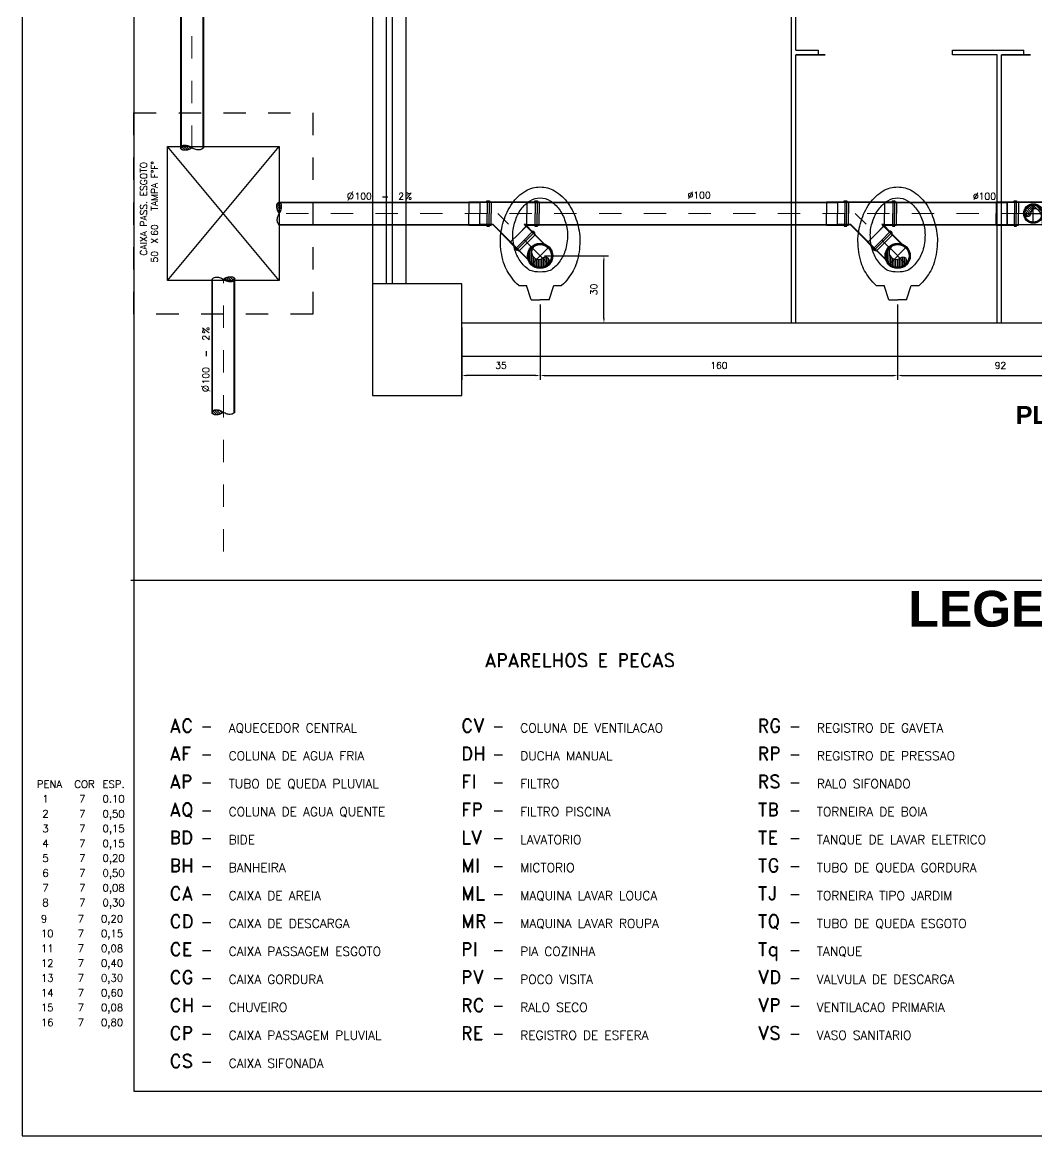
# Model space of a CAD drawing. Header units: millimetres. Extents: x -2485 to 3289, y -257 to 1952.
# Drawn here: x 35.532 to 40.072, y 30.066 to 35.047 of the extents above; entities that cross this region are included whole.
import ezdxf
from ezdxf.enums import TextEntityAlignment as Align

# ---------------------------------------------------------------- set-up
doc = ezdxf.new("R2010")
doc.units = ezdxf.units.MM
doc.header["$LTSCALE"] = 0.3
for name, pattern in [('CONTINUO', [0]), ('DASHDOT2', [0.5, 0.25, -0.125, 0, -0.125]), ('HID', [0.37, 0.07, -0.1, 0.03, -0.1, 0.07]), ('T-5CM', [0.1, 0.05, -0.05])]:
    doc.linetypes.add(name, pattern=pattern)
for name, color, linetype in [('CAIXAS', 3, 'Continuous'), ('IMPLANTAÇÃO ESGOTO', 2, 'Continuous'), ('PAREDE', 7, 'CONTINUO'), ('PILAR', 2, 'Continuous'), ('SAN', 11, 'Continuous'), ('TEX', 11, 'Continuous'), ('TEXTO', 3, 'Continuous'), ('TUB', 1, 'Continuous'), ('VISTAS', 1, 'Continuous')]:
    doc.layers.add(name, color=color, linetype=linetype)
doc.layers.add('PROJETO ESGOTO', color=1, linetype='HID', lineweight=15)
doc.styles.add('ROMAND', font='romand')
doc.styles.add('ROMANS', font='romans.shx', dxfattribs={"height": 0.03})
doc.styles.add('SANSSERIFBOLD', font='sasb____.pfb')
doc.dimstyles.new('20', dxfattribs={"dimtxt": 0.03, "dimasz": 0.02, "dimexe": 0.02, "dimexo": 0.02, "dimgap": 0.03, "dimtad": 1, "dimdec": 3, "dimlfac": 100, "dimdsep": 46, "dimtxsty": 'ROMANS', "dimcen": 0.02, "dimclrd": 11, "dimclre": 11, "dimclrt": 3, "dimadec": 0, "dimazin": 0, "dimtfac": 3.333333, "dimtdec": 3, "dimtix": 1, "dimtmove": 2, "dimatfit": 3, "dimfxl": 0, "dimtolj": 1, "dimarcsym": 0})

# ---------------------------------------------------------------- blocks, each defined once
blk = doc.blocks.new('vs')
at = {"layer": 'SAN'}
for p, q in [((0.1033, 0.04), (0.1669, 0.0608)), ((0.1669, 0.0608), (0.1669, 0.0956)), ((0.1033, 0.04), (0.1033, 0)), ((0.1033, -0.04), (0.1033, 0)), ((0.1033, -0.04), (0.1669, -0.0608)), ((0.1669, -0.0956), (0.1669, -0.0608))]:
    blk.add_line(p, q, dxfattribs=at)
for centre, radius, start, end in [((0.3376, -0.0421), 0.2164, 108.2402, 129.1699), ((0.3668, -0.1583), 0.336, 90.0033, 106.7766), ((0.3667, -0.102), 0.2798, 71.601, 89.9864), ((0.3805, -0.0938), 0.2678, 55.0356, 73.8462), ((0.3142, -0.0363), 0.1977, 124.9644, 138.1402), ((0.3733, -0.0455), 0.1653, 107.7554, 128.0493), ((0.3947, -0.1284), 0.2508, 90, 106.6532), ((0.3946, -0.0506), 0.173, 69.9171, 89.9758), ((0.401, -0.0653), 0.185, 54.1651, 73.3468), ((0.4207, -0.0363), 0.1977, 30.64, 55.0356), ((0.3508, -0.0253), 0.1357, 125.8349, 149.1749), ((0.4299, -0.0253), 0.1357, 30.8251, 54.1651), ((0.482, 0), 0.1264, 0, 30.64), ((0.3797, 0), 0.152, 163.0933, 196.9067), ((0.4772, 0), 0.0821, 327.4372, 32.5628), ((0.482, 0), 0.1264, 329.36, 0), ((0.3508, 0.0253), 0.1357, 210.8251, 234.1651), ((0.4299, 0.0253), 0.1357, 305.8349, 329.1749), ((0.3142, 0.0363), 0.1977, 221.8598, 235.0356), ((0.3733, 0.0455), 0.1653, 231.9507, 252.2446), ((0.401, 0.0653), 0.185, 286.6532, 305.8349), ((0.4207, 0.0363), 0.1977, 304.9644, 329.36), ((0.3376, 0.0421), 0.2164, 230.8301, 251.7598), ((0.3947, 0.1284), 0.2508, 253.3468, 270), ((0.3946, 0.0506), 0.173, 270.0242, 290.0829), ((0.3805, 0.0938), 0.2678, 286.1538, 304.9644), ((0.3668, 0.1583), 0.336, 253.2234, 269.9967), ((0.3667, 0.102), 0.2798, 270.0136, 288.399)]:
    blk.add_arc(centre, radius, start, end, dxfattribs=at)
blk = doc.blocks.new('c90c100t')
at = {"layer": 'TUB', "color": 7}
for p, q in [((0.0199, 0.0246), (-0.006, 0.0504)), ((0.0506, 0.0045), (0.0045, 0.0506)), ((-0.0247, -0.0156), (-0.0499, 0.0095)), ((-0.019, -0.0108), (-0.0476, 0.0178)), ((-0.0157, -0.0035), (-0.0442, 0.025)), ((-0.0136, 0.0051), (-0.0399, 0.0314)), ((-0.0097, 0.0118), (-0.0349, 0.0369)), ((-0.0045, 0.0172), (-0.029, 0.0417)), ((0.0019, 0.0214), (-0.0223, 0.0456)), ((0.0098, 0.0241), (-0.0147, 0.0486)), ((0.0474, 0.0183), (0.0183, 0.0474)), ((-0.0332, -0.0177), (-0.0508, -0.0002))]:
    blk.add_line(p, q, dxfattribs=at)
at = {"layer": 'TUB', "color": 1, "linetype": 'Continuous'}
for p, q in [((0, 0.0566), (0, -0.0566)), ((-0.0566, 0), (0.0566, 0))]:
    blk.add_line(p, q, dxfattribs=at)
at = {"layer": 'TUB', "color": 4}
for p, q in [((0.025, 0.0508), (0.1332, 0.0508)), ((0.0283, 0.049), (0.138, 0.049)), ((0.0283, -0.049), (0.138, -0.049)), ((0.025, -0.0508), (0.1332, -0.0508))]:
    blk.add_line(p, q, dxfattribs=at)
at = {"layer": 'TUB', "color": 3}
for p, q in [((0.138, 0.0497), (0.1332, 0.0508)), ((0.138, 0.0497), (0.138, 0.049)), ((0.138, -0.0497), (0.1332, -0.0508)), ((0.138, -0.0497), (0.138, -0.049))]:
    blk.add_line(p, q, dxfattribs=at)
at = {"layer": 'TUB', "color": 3, "linetype": 'Continuous'}
for p in [(0.138, 0.049), (0.138, -0.049)]:
    blk.add_line(p, (0.138, 0), dxfattribs=at)
at = {"layer": 'TUB', "color": 4}
for radius in [0.0566, 0.0526, 0.0508]:
    blk.add_circle((0, 0), radius, dxfattribs=at)
for centre, radius, start, end in [((-0.0331, 0), 0.0177, 180, 0), ((0.0164, -0.008), 0.0327, 344.7642, 165.8659)]:
    blk.add_arc(centre, radius, start, end, dxfattribs=at)
blk = doc.blocks.new('JS100D')
at = {"layer": 'TUB', "color": 3}
for p, q in [((-0.08, 0.049), (-0.0779, 0.0508)), ((0.13, 0.0508), (0.13, 0)), ((0.1676, 0.0508), (0.1676, 0)), ((0.1756, 0.0508), (0.1756, 0)), ((0.185, 0.0526), (0.185, 0)), ((0.13, -0.0508), (0.13, 0)), ((0.1676, -0.0508), (0.1676, 0)), ((0.1756, -0.0508), (0.1756, 0)), ((0.185, -0.0526), (0.185, 0)), ((-0.08, -0.049), (-0.0779, -0.0508)), ((0.056, -0.1278), (0.0919, -0.0919)), ((0.1278, -0.056), (0.0919, -0.0919)), ((0.1544, -0.0826), (0.1185, -0.1185)), ((0.1601, -0.0882), (0.1242, -0.1242)), ((0.168, -0.0936), (0.1308, -0.1308)), ((0.0826, -0.1544), (0.1185, -0.1185)), ((0.0882, -0.1601), (0.1242, -0.1242)), ((0.0936, -0.168), (0.1308, -0.1308))]:
    blk.add_line(p, q, dxfattribs=at)
at = {"layer": 'TUB', "color": 4}
for p, q in [((0, 0.0508), (-0.0779, 0.0508)), ((0.1275, 0.0508), (0, 0.0508)), ((0.1275, 0.0508), (0.1293, 0.0526)), ((0.1282, 0.049), (0.13, 0.0508)), ((0.1293, 0.0526), (0.1658, 0.0526)), ((0.13, 0.0508), (0.1676, 0.0508)), ((0.1658, 0.0566), (0.1774, 0.0566)), ((0.1658, 0.0526), (0.1658, 0.0566)), ((0.1676, 0.0508), (0.1676, 0.0548)), ((0.1676, 0.0548), (0.1756, 0.0548)), ((0.1756, 0.0548), (0.1756, 0.0508)), ((0.1756, 0.0508), (0.185, 0.0508)), ((0.1774, 0.0566), (0.1774, 0.0526)), ((0.1774, 0.0526), (0.185, 0.0526)), ((0, 0.049), (-0.08, 0.049)), ((0.1282, 0.049), (0, 0.049)), ((-0.0203, -0.049), (-0.08, -0.049)), ((-0.0203, -0.049), (0.056, -0.1253)), ((0.1183, -0.049), (0.1253, -0.056)), ((0.1282, -0.049), (0.1183, -0.049)), ((0.1282, -0.049), (0.13, -0.0508)), ((-0.021, -0.0508), (-0.0779, -0.0508)), ((-0.021, -0.0508), (0.0542, -0.126)), ((0.1226, -0.0508), (0.126, -0.0542)), ((0.1275, -0.0508), (0.1226, -0.0508)), ((0.1253, -0.056), (0.1278, -0.056)), ((0.126, -0.0542), (0.1286, -0.0542)), ((0.1275, -0.0508), (0.1293, -0.0526)), ((0.1278, -0.056), (0.1544, -0.0826)), ((0.1286, -0.0542), (0.1544, -0.08)), ((0.1293, -0.0526), (0.1658, -0.0526)), ((0.13, -0.0508), (0.1676, -0.0508)), ((0.1544, -0.08), (0.1573, -0.0772)), ((0.1544, -0.0826), (0.1573, -0.0798)), ((0.1573, -0.0772), (0.1655, -0.0854)), ((0.1573, -0.0798), (0.1629, -0.0854)), ((0.1629, -0.0854), (0.1601, -0.0882)), ((0.1601, -0.0882), (0.1667, -0.0949)), ((0.1655, -0.0854), (0.1626, -0.0882)), ((0.1626, -0.0882), (0.168, -0.0936)), ((0.1658, -0.0526), (0.1658, -0.0566)), ((0.1658, -0.0566), (0.1774, -0.0566)), ((0.1676, -0.0508), (0.1676, -0.0548)), ((0.1676, -0.0548), (0.1756, -0.0548)), ((0.1756, -0.0548), (0.1756, -0.0508)), ((0.1756, -0.0508), (0.185, -0.0508)), ((0.1774, -0.0566), (0.1774, -0.0526)), ((0.1774, -0.0526), (0.185, -0.0526)), ((0.0542, -0.126), (0.0542, -0.1286)), ((0.0542, -0.1286), (0.08, -0.1544)), ((0.056, -0.1253), (0.056, -0.1278)), ((0.056, -0.1278), (0.0826, -0.1544)), ((0.08, -0.1544), (0.0772, -0.1573)), ((0.0772, -0.1573), (0.0854, -0.1655)), ((0.0826, -0.1544), (0.0798, -0.1573)), ((0.0798, -0.1573), (0.0854, -0.1629)), ((0.0854, -0.1629), (0.0882, -0.1601)), ((0.0854, -0.1655), (0.0882, -0.1626)), ((0.0882, -0.1601), (0.0949, -0.1667)), ((0.0882, -0.1626), (0.0936, -0.168))]:
    blk.add_line(p, q, dxfattribs=at)
at = {"layer": 'TUB', "color": 3, "linetype": 'Continuous'}
for p in [(-0.08, 0.049), (-0.08, -0.049)]:
    blk.add_line(p, (-0.08, 0), dxfattribs=at)
blk = doc.blocks.new('l100')
at = {"layer": 'TUB', "color": 4}
for p, q in [((-0.049, 0.0518), (-0.0475, 0.0526)), ((0, 0.0508), (-0.049, 0.0508)), ((-0.0475, 0.0526), (0.0308, 0.0526)), ((0, 0.0508), (0.0326, 0.0508)), ((0.0308, 0.0566), (0.0424, 0.0566)), ((0.0308, 0.0526), (0.0308, 0.0566)), ((0.0326, 0.0548), (0.0406, 0.0548)), ((0.0326, 0.0508), (0.0326, 0.0548)), ((0.0406, 0.0548), (0.0406, 0.0508)), ((0.0406, 0.0508), (0.05, 0.0508)), ((0.0424, 0.0566), (0.0424, 0.0526)), ((0.0424, 0.0526), (0.05, 0.0526)), ((0, -0.0508), (-0.049, -0.0508)), ((-0.049, -0.0518), (-0.0475, -0.0526)), ((-0.0475, -0.0526), (0.0308, -0.0526)), ((0, -0.0508), (0.0326, -0.0508)), ((0.0308, -0.0526), (0.0308, -0.0566)), ((0.0308, -0.0566), (0.0424, -0.0566)), ((0.0326, -0.0508), (0.0326, -0.0548)), ((0.0326, -0.0548), (0.0406, -0.0548)), ((0.0406, -0.0508), (0.05, -0.0508)), ((0.0406, -0.0548), (0.0406, -0.0508)), ((0.0424, -0.0526), (0.05, -0.0526)), ((0.0424, -0.0566), (0.0424, -0.0526))]:
    blk.add_line(p, q, dxfattribs=at)
at = {"layer": 'TUB', "color": 3}
for p, q in [((-0.049, 0.0518), (-0.049, 0)), ((0, 0.0508), (0, 0)), ((0.0326, 0.0508), (0.0326, 0)), ((0.0406, 0.0508), (0.0406, 0)), ((0.05, 0.0526), (0.05, 0)), ((-0.049, -0.0518), (-0.049, 0)), ((0, -0.0508), (0, 0)), ((0.0326, -0.0508), (0.0326, 0)), ((0.0406, -0.0508), (0.0406, 0)), ((0.05, -0.0526), (0.05, 0))]:
    blk.add_line(p, q, dxfattribs=at)
blk = doc.blocks.new('TS100X75T')
at = {"layer": 'TUB', "color": 3}
for p, q in [((0, 0.0497), (0.0048, 0.0508)), ((0.158, 0.0508), (0.158, 0.0144)), ((0.1956, 0.0508), (0.1956, 0)), ((0.2036, 0.0508), (0.2036, 0)), ((0.213, 0.0526), (0.213, 0)), ((0, 0.0497), (0, 0.049)), ((0.158, 0.0377), (0.158, 0.0144)), ((0.2036, -0.0508), (0.2036, 0)), ((0, -0.0497), (0, -0.049)), ((0, -0.0497), (0.0048, -0.0508)), ((0.158, -0.0508), (0.158, -0.0144)), ((0.158, -0.0378), (0.158, -0.0144)), ((0.1956, -0.0508), (0.1956, 0)), ((0.213, -0.0526), (0.213, 0))]:
    blk.add_line(p, q, dxfattribs=at)
at = {"layer": 'TUB', "color": 4}
for p, q in [((0.1555, 0.0508), (0.0048, 0.0508)), ((0.1555, 0.0508), (0.1573, 0.0526)), ((0.1562, 0.049), (0.158, 0.0508)), ((0.1573, 0.0526), (0.1938, 0.0526)), ((0.158, 0.0508), (0.1956, 0.0508)), ((0.1938, 0.0566), (0.2054, 0.0566)), ((0.1938, 0.0526), (0.1938, 0.0566)), ((0.1956, 0.0548), (0.2036, 0.0548)), ((0.1956, 0.0508), (0.1956, 0.0548)), ((0.2036, 0.0548), (0.2036, 0.0508)), ((0.2036, 0.0508), (0.213, 0.0508)), ((0.2054, 0.0566), (0.2054, 0.0526)), ((0.2054, 0.0526), (0.213, 0.0526)), ((0.1562, 0.049), (0, 0.049)), ((0, -0.049), (0.1562, -0.049)), ((0.1562, -0.049), (0.158, -0.0508)), ((0.1555, -0.0508), (0.0048, -0.0508)), ((0.1555, -0.0508), (0.1573, -0.0526)), ((0.1573, -0.0526), (0.1938, -0.0526)), ((0.158, -0.0508), (0.1956, -0.0508)), ((0.1938, -0.0526), (0.1938, -0.0566)), ((0.1938, -0.0566), (0.2054, -0.0566)), ((0.1956, -0.0508), (0.1956, -0.0548)), ((0.1956, -0.0548), (0.2036, -0.0548)), ((0.2036, -0.0548), (0.2036, -0.0508)), ((0.2036, -0.0508), (0.213, -0.0508)), ((0.2054, -0.0566), (0.2054, -0.0526)), ((0.2054, -0.0526), (0.213, -0.0526))]:
    blk.add_line(p, q, dxfattribs=at)
at = {"layer": 'TUB', "color": 3, "linetype": 'Continuous'}
for q in [(0, 0.049), (0, -0.049)]:
    blk.add_line((0, 0), q, dxfattribs=at)
at = {"layer": 'TUB', "color": 7}
for p, q in [((0.0805, 0), (0.0783, 0.0021)), ((0.0911, 0), (0.0799, 0.0112)), ((0.1017, 0), (0.083, 0.0186)), ((0.106, 0.0063), (0.0873, 0.0249)), ((0.1098, 0.0131), (0.0927, 0.0302)), ((0.1156, 0.0179), (0.0991, 0.0344)), ((0.117, 0.0271), (0.1067, 0.0374)), ((0.117, 0.0377), (0.116, 0.0387)), ((0.1379, 0.0168), (0.117, 0.0377)), ((0.1236, 0.0205), (0.117, 0.0271)), ((0.1541, 0.0112), (0.1282, 0.0371)), ((0.1547, 0), (0.1492, 0.0055)), ((0.0937, -0.0132), (0.0805, 0)), ((0.1008, -0.0098), (0.0911, 0)), ((0.1047, -0.003), (0.1017, 0)), ((0.1557, -0.001), (0.1547, 0))]:
    blk.add_line(p, q, dxfattribs=at)
at = {"layer": 'TUB', "color": 1, "linetype": 'Continuous'}
for p, q in [((0.117, -0.0442), (0.117, 0.0441)), ((0.0729, 0), (0.1612, 0))]:
    blk.add_line(p, q, dxfattribs=at)
at = {"layer": 'TUB', "color": 4}
for radius in [0.0435, 0.0394, 0.0387]:
    blk.add_circle((0.117, 0), radius, dxfattribs=at)
for centre, radius, start, end in [((0.1256, 0), 0.0206, 68.9015, 180), ((0.1213, -0.0111), 0.0324, 357.8255, 68.9015), ((0.0917, 0), 0.0134, 180, 0)]:
    blk.add_arc(centre, radius, start, end, dxfattribs=at)
blk = doc.blocks.new('PE')
at = {"layer": 'TEX', "color": 9, "linetype": 'Continuous', "style": 'SANSSERIFBOLD'}
blk.add_text('PLANTA   ESGOTO', height=0.08, dxfattribs=at).set_placement((-0.0178, 0.1183), align=Align.CENTER)
at = {"layer": 'TEX', "color": 3, "linetype": 'Continuous', "style": 'SANSSERIFBOLD'}
blk.add_text('ESC. 1 : 20', height=0.06, dxfattribs=at).set_placement((-0.0178, 0.0196), align=Align.CENTER)
blk = doc.blocks.new('*D118')
at = {"layer": 'TEXTO', "color": 11, "lineweight": -2}
for p, q in [((37.8698, 34.0017), (38.1553, 34.0017)), ((38.1353, 33.7217), (38.1353, 33.9817)), ((37.5198, 33.7017), (38.1553, 33.7017))]:
    blk.add_line(p, q, dxfattribs=at)
at = {"layer": 'TEXTO', "color": 11}
for points in [[(38.1319, 33.9817), (38.1386, 33.9817), (38.1353, 34.0017)], [(38.1319, 33.7217), (38.1386, 33.7217), (38.1353, 33.7017)]]:
    blk.add_solid(points, dxfattribs=at)
at = {"layer": 'TEXTO', "color": 3, "insert": (38.0903, 33.8517), "char_height": 0.03, "attachment_point": 5, "rotation": 90, "style": 'ROMANS'}
blk.add_mtext('\\A1;30', dxfattribs=at)
blk = doc.blocks.new('*D119')
at = {"layer": 'TEXTO', "color": 11, "lineweight": -2}
for p, q in [((37.8498, 33.785), (37.8498, 33.4466)), ((37.4998, 33.6817), (37.4998, 33.4466)), ((37.8298, 33.4666), (37.5198, 33.4666))]:
    blk.add_line(p, q, dxfattribs=at)
at = {"layer": 'TEXTO', "color": 11}
for points in [[(37.5198, 33.4699), (37.5198, 33.4632), (37.4998, 33.4666)], [(37.8298, 33.4699), (37.8298, 33.4632), (37.8498, 33.4666)]]:
    blk.add_solid(points, dxfattribs=at)
at = {"layer": 'TEXTO', "color": 3, "insert": (37.6748, 33.5116), "char_height": 0.03, "attachment_point": 5, "style": 'ROMANS'}
blk.add_mtext('\\A1;35', dxfattribs=at)
blk = doc.blocks.new('*D108')
at = {"layer": 'TEXTO', "color": 11, "lineweight": -2}
for p, q in [((39.4498, 33.785), (39.4498, 33.4466)), ((37.8698, 33.4666), (39.4298, 33.4666))]:
    blk.add_line(p, q, dxfattribs=at)
at = {"layer": 'TEXTO', "color": 11}
for points in [[(37.8698, 33.4699), (37.8698, 33.4632), (37.8498, 33.4666)], [(39.4298, 33.4699), (39.4298, 33.4632), (39.4498, 33.4666)]]:
    blk.add_solid(points, dxfattribs=at)
at = {"layer": 'TEXTO', "color": 3, "insert": (38.6498, 33.5116), "char_height": 0.03, "attachment_point": 5, "style": 'ROMANS'}
blk.add_mtext('\\A1;160', dxfattribs=at)
blk = doc.blocks.new('*D109')
at = {"layer": 'TEXTO', "color": 11, "lineweight": -2}
for p, q in [((40.3698, 33.6817), (40.3698, 33.4466)), ((39.4698, 33.4666), (40.3498, 33.4666))]:
    blk.add_line(p, q, dxfattribs=at)
at = {"layer": 'TEXTO', "color": 11}
for points in [[(39.4698, 33.4699), (39.4698, 33.4632), (39.4498, 33.4666)], [(40.3498, 33.4699), (40.3498, 33.4632), (40.3698, 33.4666)]]:
    blk.add_solid(points, dxfattribs=at)
at = {"layer": 'TEXTO', "color": 3, "insert": (39.9098, 33.5116), "char_height": 0.03, "attachment_point": 5, "style": 'ROMANS'}
blk.add_mtext('\\A1;92', dxfattribs=at)
blk = doc.blocks.new('100')
at = {"layer": 'TEX', "color": 9, "style": 'ROMANS'}
blk.add_text('%%c100', height=0.03, dxfattribs=at).set_placement((0, 0))
blk = doc.blocks.new('b100')
at = {"layer": 'TUB', "color": 7}
for p, q in [((-0.0104, -0.0292), (0.0066, -0.0121)), ((-0.0101, -0.0394), (0.0091, -0.0203)), ((-0.0081, -0.0163), (0.0031, -0.0051)), ((-0.0068, -0.0468), (0.0105, -0.0295)), ((-0.0002, -0.0508), (0.0097, -0.0409))]:
    blk.add_line(p, q, dxfattribs=at)
for points in [[(0, 0.0508), (0.0052, 0.0436), (0.007, 0.04), (0.0082, 0.0359), (0.0089, 0.0306), (0.0088, 0.0264), (0.0082, 0.0221), (0.0073, 0.0174), (0.0058, 0.0129), (0.0039, 0.0078), (0.0019, 0.0034), (0, 0)], [(0, 0), (-0.0016, -0.0026), (-0.0029, -0.0047), (-0.0039, -0.0065), (-0.0047, -0.008), (-0.0054, -0.0092), (-0.0058, -0.0102), (-0.0062, -0.0111), (-0.0065, -0.0118), (-0.0068, -0.0126), (-0.0071, -0.0132), (-0.0073, -0.0139), (-0.0075, -0.0145), (-0.0077, -0.0151), (-0.0079, -0.0157), (-0.0081, -0.0162), (-0.0083, -0.0168), (-0.0084, -0.0173), (-0.0085, -0.0179), (-0.0087, -0.0184), (-0.0088, -0.0189), (-0.0089, -0.0195), (-0.009, -0.02), (-0.0092, -0.0206), (-0.0093, -0.0212), (-0.0094, -0.0218), (-0.0095, -0.0224), (-0.0097, -0.023), (-0.0098, -0.0237), (-0.0099, -0.0243), (-0.01, -0.025), (-0.0101, -0.0257), (-0.0102, -0.0264), (-0.0103, -0.0271), (-0.0103, -0.0278), (-0.0104, -0.0286), (-0.0105, -0.0293), (-0.0105, -0.03), (-0.0105, -0.0308), (-0.0106, -0.0315), (-0.0106, -0.0322), (-0.0106, -0.0329), (-0.0106, -0.0335), (-0.0106, -0.0342), (-0.0106, -0.0348), (-0.0105, -0.0354), (-0.0105, -0.036), (-0.0105, -0.0366), (-0.0104, -0.0372), (-0.0104, -0.0377), (-0.0103, -0.0383), (-0.0102, -0.0388), (-0.0101, -0.0393), (-0.01, -0.0398), (-0.0099, -0.0403), (-0.0097, -0.0408), (-0.0095, -0.0413), (-0.0094, -0.0418), (-0.0092, -0.0424), (-0.0089, -0.0429), (-0.0087, -0.0433), (-0.0085, -0.0438), (-0.0082, -0.0443), (-0.008, -0.0447), (-0.0078, -0.0452), (-0.0075, -0.0456), (-0.0073, -0.046), (-0.0071, -0.0463), (-0.0068, -0.0467), (-0.0066, -0.047), (-0.0064, -0.0473), (-0.0062, -0.0476), (-0.006, -0.0478), (-0.0058, -0.0481), (-0.0056, -0.0483), (-0.0053, -0.0485), (-0.0051, -0.0487), (-0.0049, -0.0489), (-0.0046, -0.049), (-0.0044, -0.0492), (-0.0041, -0.0494), (-0.0038, -0.0495), (-0.0035, -0.0497), (-0.0031, -0.0499), (-0.0027, -0.05), (-0.0022, -0.0502), (-0.0016, -0.0504), (-0.0008, -0.0506), (0, -0.0508)], [(0, 0), (0.0016, -0.0026), (0.0029, -0.0047), (0.0039, -0.0065), (0.0047, -0.008), (0.0054, -0.0092), (0.0058, -0.0102), (0.0062, -0.0111), (0.0065, -0.0118), (0.0068, -0.0126), (0.0071, -0.0132), (0.0073, -0.0139), (0.0075, -0.0145), (0.0077, -0.0151), (0.0079, -0.0157), (0.0081, -0.0162), (0.0083, -0.0168), (0.0084, -0.0173), (0.0085, -0.0179), (0.0087, -0.0184), (0.0088, -0.0189), (0.0089, -0.0195), (0.009, -0.02), (0.0092, -0.0206), (0.0093, -0.0212), (0.0094, -0.0218), (0.0095, -0.0224), (0.0097, -0.023), (0.0098, -0.0237), (0.0099, -0.0243), (0.01, -0.025), (0.0101, -0.0257), (0.0102, -0.0264), (0.0103, -0.0271), (0.0103, -0.0278), (0.0104, -0.0286), (0.0105, -0.0293), (0.0105, -0.03), (0.0105, -0.0308), (0.0106, -0.0315), (0.0106, -0.0322), (0.0106, -0.0329), (0.0106, -0.0335), (0.0106, -0.0342), (0.0106, -0.0348), (0.0105, -0.0354), (0.0105, -0.036), (0.0105, -0.0366), (0.0104, -0.0372), (0.0104, -0.0377), (0.0103, -0.0383), (0.0102, -0.0388), (0.0101, -0.0393), (0.01, -0.0398), (0.0099, -0.0403), (0.0097, -0.0408), (0.0095, -0.0413), (0.0094, -0.0418), (0.0092, -0.0424), (0.0089, -0.0429), (0.0087, -0.0433), (0.0085, -0.0438), (0.0082, -0.0443), (0.008, -0.0447), (0.0078, -0.0452), (0.0075, -0.0456), (0.0073, -0.046), (0.0071, -0.0463), (0.0068, -0.0467), (0.0066, -0.047), (0.0064, -0.0473), (0.0062, -0.0476), (0.006, -0.0478), (0.0058, -0.0481), (0.0056, -0.0483), (0.0053, -0.0485), (0.0051, -0.0487), (0.0049, -0.0489), (0.0046, -0.049), (0.0044, -0.0492), (0.0041, -0.0494), (0.0038, -0.0495), (0.0035, -0.0497), (0.0031, -0.0499), (0.0027, -0.05), (0.0022, -0.0502), (0.0016, -0.0504), (0.0008, -0.0506), (0, -0.0508)]]:
    blk.add_lwpolyline(points, dxfattribs=at)
blk = doc.blocks.new('ce50x60')
at = {"layer": 'CAIXAS', "linetype": 'T-5CM'}
for p, q in [((0, 0.8), (0.9, 0.8)), ((0, 0), (0, 0.8)), ((0.9, 0.8), (0.9, 0)), ((0.9, 0), (0, 0))]:
    blk.add_line(p, q, dxfattribs=at)
at = {"layer": 'CAIXAS', "color": 9, "linetype": 'Continuous'}
for p, q in [((0.15, 0.15), (0.15, 0.65)), ((0.15, 0.65), (0.75, 0.65)), ((0.75, 0.65), (0.75, 0.15)), ((0.75, 0.15), (0.15, 0.15))]:
    blk.add_line(p, q, dxfattribs=at)
at = {"layer": 'CAIXAS'}
for p, q in [((0.75, 0.65), (0.15, 0.15)), ((0.75, 0.15), (0.15, 0.65))]:
    blk.add_line(p, q, dxfattribs=at)
blk = doc.blocks.new('DD')
at = {"layer": 'TEX', "color": 9}
blk.add_line((0.1881, 0.0234), (0.2108, 0.0234), dxfattribs=at)
at = {"layer": 'TEX', "color": 9, "style": 'ROMANS'}
for s, height, p in [('%%c', 0.04, (0.0265, 0.0079)), ('%', 0.03, (0.2889, 0.0116))]:
    blk.add_text(s, height=height, dxfattribs=at).set_placement(p)
blk.add_attdef('N', (0.0624, 0.0116), '', height=0.03, dxfattribs=at)
blk.add_attdef('INCL', text='', height=0.03, dxfattribs=at).set_placement((0.2837, 0.0116), align=Align.RIGHT)
blk = doc.blocks.new('CE')
at = {"layer": 'TEX', "color": 9, "linetype": 'DASHDOT2', "style": 'ROMANS'}
for s, p in [('CAIXA PASS. ESGOTO', (0.2465, 0.0088)), ('TAMPA F%%DF%%D', (0.3488, -0.0398))]:
    blk.add_text(s, height=0.03, dxfattribs=at).set_placement(p, align=Align.CENTER)
at = {"layer": 'TEX', "color": 9, "style": 'ROMANS'}
blk.add_text('X', height=0.03, dxfattribs=at).set_placement((0.1036, -0.0398), align=Align.CENTER)
for tag, p in [('LARG', (0.0063, -0.0398)), ('COMP', (0.1257, -0.0398))]:
    blk.add_attdef(tag, p, '', height=0.03, dxfattribs=at)
blk = doc.blocks.new('LEGENDA')
at = {"color": 8}
blk.add_line((-0.014, 2.7852), (7.986, 2.7852), dxfattribs=at)
at = {"layer": 'TEX', "color": 10}
for p, q in [((0.3069, 2.129), (0.3444, 2.129)), ((1.6116, 2.129), (1.649, 2.129)), ((2.9391, 2.129), (2.9765, 2.129)), ((4.7433, 2.129), (4.7807, 2.129)), ((5.8992, 2.129), (5.9366, 2.129)), ((6.9978, 2.129), (7.0352, 2.129)), ((0.3069, 2.004), (0.3444, 2.004)), ((1.6116, 2.004), (1.649, 2.004)), ((2.9391, 2.004), (2.9765, 2.004)), ((4.7433, 2.004), (4.7807, 2.004)), ((5.8992, 2.004), (5.9366, 2.004)), ((6.9978, 2.004), (7.0352, 2.004)), ((0.3069, 1.879), (0.3444, 1.879)), ((1.6116, 1.879), (1.649, 1.879)), ((2.9391, 1.879), (2.9765, 1.879)), ((4.7433, 1.879), (4.7807, 1.879)), ((5.8992, 1.879), (5.9366, 1.879)), ((6.9978, 1.879), (7.0352, 1.879)), ((0.3069, 1.754), (0.3444, 1.754)), ((1.6116, 1.754), (1.649, 1.754)), ((2.9391, 1.754), (2.9765, 1.754)), ((4.7433, 1.754), (4.7807, 1.754)), ((5.8992, 1.754), (5.9366, 1.754)), ((6.9978, 1.754), (7.0352, 1.754)), ((0.3069, 1.629), (0.3444, 1.629)), ((1.6116, 1.629), (1.649, 1.629)), ((2.9391, 1.629), (2.9765, 1.629)), ((4.7433, 1.629), (4.7807, 1.629)), ((5.8992, 1.629), (5.9366, 1.629)), ((6.9978, 1.629), (7.0352, 1.629)), ((0.3069, 1.504), (0.3444, 1.504)), ((1.6116, 1.504), (1.649, 1.504)), ((2.9391, 1.504), (2.9765, 1.504)), ((4.7433, 1.504), (4.7807, 1.504)), ((5.8992, 1.504), (5.9366, 1.504)), ((6.9978, 1.504), (7.0352, 1.504)), ((0.3069, 1.379), (0.3444, 1.379)), ((1.6116, 1.379), (1.649, 1.379)), ((2.9391, 1.379), (2.9765, 1.379)), ((4.7433, 1.379), (4.7807, 1.379)), ((5.8992, 1.379), (5.9366, 1.379)), ((6.9978, 1.379), (7.0352, 1.379)), ((0.3069, 1.254), (0.3444, 1.254)), ((1.6116, 1.254), (1.649, 1.254)), ((2.9391, 1.254), (2.9765, 1.254)), ((4.7433, 1.254), (4.7807, 1.254)), ((4.7433, 1.254), (4.7807, 1.254)), ((5.8992, 1.254), (5.9366, 1.254)), ((6.9978, 1.254), (7.0352, 1.254)), ((0.3069, 1.129), (0.3444, 1.129)), ((0.3069, 1.129), (0.3444, 1.129)), ((1.6116, 1.129), (1.649, 1.129)), ((1.6116, 1.129), (1.649, 1.129)), ((2.9391, 1.129), (2.9765, 1.129)), ((4.7433, 1.129), (4.7807, 1.129)), ((5.8992, 1.129), (5.9366, 1.129)), ((6.9978, 1.129), (7.0352, 1.129)), ((0.3069, 1.004), (0.3444, 1.004)), ((1.6116, 1.004), (1.649, 1.004)), ((2.9391, 1.004), (2.9765, 1.004)), ((4.7433, 1.004), (4.7807, 1.004)), ((5.8992, 1.004), (5.9366, 1.004)), ((6.9978, 1.004), (7.0352, 1.004)), ((0.3069, 0.879), (0.3444, 0.879)), ((1.6116, 0.879), (1.649, 0.879)), ((2.9391, 0.879), (2.9765, 0.879)), ((4.7433, 0.879), (4.7807, 0.879)), ((5.8992, 0.879), (5.9366, 0.879)), ((6.9978, 0.879), (7.0352, 0.879)), ((0.3069, 0.754), (0.3444, 0.754)), ((1.6116, 0.754), (1.649, 0.754)), ((2.9391, 0.754), (2.9765, 0.754)), ((2.9391, 0.754), (2.9765, 0.754)), ((4.7433, 0.754), (4.7807, 0.754)), ((5.8992, 0.754), (5.9366, 0.754)), ((6.9978, 0.754), (7.0352, 0.754)), ((0.3069, 0.629), (0.3444, 0.629)), ((4.7433, 0.629), (4.7807, 0.629)), ((5.8992, 0.629), (5.9366, 0.629)), ((6.9978, 0.629), (7.0352, 0.629))]:
    blk.add_line(p, q, dxfattribs=at)
at = {"layer": 'TEX', "color": 9}
blk.add_line((0, 0.5), (8, 0.5), dxfattribs=at)
at = {"color": 13, "style": 'SANSSERIFBOLD'}
blk.add_text('LEGENDA', height=0.16, dxfattribs=at).set_placement((4.012, 2.5773), align=Align.CENTER)
at = {"layer": 'TEX', "color": 13, "style": 'ROMAND'}
for s, p in [('APARELHOS E PECAS', (1.57, 2.3968)), ('CONEXÕES', (5.5983, 2.3968))]:
    blk.add_text(s, height=0.06, dxfattribs=at).set_placement(p)
at = {"layer": 'TEX', "color": 9}
for s, height, style, p in [('AC', 0.06, 'ROMAND', (0.1591, 2.1043)), ('AQUECEDOR CENTRAL', 0.04, 'ROMANS', (0.4237, 2.1043)), ('CV', 0.06, 'ROMAND', (1.4637, 2.1043)), ('COLUNA DE VENTILACAO', 0.04, 'ROMANS', (1.7283, 2.1043)), ('RG', 0.06, 'ROMAND', (2.7912, 2.1043)), ('REGISTRO DE GAVETA', 0.04, 'ROMANS', (3.0559, 2.1043)), ('Ac', 0.06, 'ROMANS', (4.5954, 2.1043)), ('ADAPTADOR CURTO', 0.04, 'ROMANS', (4.8601, 2.1043)), ('Cz', 0.06, 'ROMANS', (5.7513, 2.1043)), ('CRUZETA', 0.04, 'ROMANS', (6.0159, 2.1043)), ('Lt', 0.06, 'ROMANS', (6.8499, 2.1043)), ('LUVA TRANSICAO', 0.04, 'ROMANS', (7.1146, 2.1043)), ('Ni', 0.06, 'ROMANS', (6.8499, 1.9793)), ('AF', 0.06, 'ROMAND', (0.1591, 1.9793)), ('COLUNA DE AGUA FRIA', 0.04, 'ROMANS', (0.4237, 1.9793)), ('DH', 0.06, 'ROMAND', (1.4637, 1.9793)), ('DUCHA MANUAL', 0.04, 'ROMANS', (1.7283, 1.9793)), ('RP', 0.06, 'ROMAND', (2.7912, 1.9793)), ('REGISTRO DE PRESSAO', 0.04, 'ROMANS', (3.0559, 1.9793)), ('Af', 0.06, 'ROMANS', (4.5954, 1.9793)), ('ADAPTADOR COM FLANGE', 0.04, 'ROMANS', (4.8601, 1.9793)), ('J', 0.06, 'ROMANS', (5.7513, 1.9793)), ('JOELHO', 0.04, 'ROMANS', (6.0159, 1.9793)), ('NIPLE', 0.04, 'ROMANS', (7.1146, 1.9793)), ('AP', 0.06, 'ROMAND', (0.1591, 1.8543)), ('TUBO DE QUEDA PLUVIAL', 0.04, 'ROMANS', (0.4237, 1.8543)), ('FI', 0.06, 'ROMAND', (1.4637, 1.8543)), ('FILTRO', 0.04, 'ROMANS', (1.7283, 1.8543)), ('RS', 0.06, 'ROMAND', (2.7912, 1.8543)), ('RALO SIFONADO', 0.04, 'ROMANS', (3.0559, 1.8543)), ('Am', 0.06, 'ROMANS', (4.5954, 1.8543)), ('ADAPTADOR P/ MANGUEIRA', 0.04, 'ROMANS', (4.8601, 1.8543)), ('Jb', 0.06, 'ROMANS', (5.7513, 1.8543)), ('JOELHO COM BOLSA', 0.04, 'ROMANS', (6.0159, 1.8543)), ('P', 0.06, 'ROMANS', (6.8499, 1.8543)), ('PLUG', 0.04, 'ROMANS', (7.1146, 1.8543)), ('AQ', 0.06, 'ROMAND', (0.1591, 1.7293)), ('COLUNA DE AGUA QUENTE', 0.04, 'ROMANS', (0.4237, 1.7293)), ('FP', 0.06, 'ROMAND', (1.4637, 1.7293)), ('FILTRO PISCINA', 0.04, 'ROMANS', (1.7283, 1.7293)), ('TB', 0.06, 'ROMAND', (2.7912, 1.7293)), ('TORNEIRA DE BOIA', 0.04, 'ROMANS', (3.0559, 1.7293)), ('Ax', 0.06, 'ROMANS', (4.5954, 1.7293)), ('ADAPTADOR F%%DG%%D P/ CX.', 0.04, 'ROMANS', (4.8601, 1.7293)), ('Jd', 0.06, 'ROMANS', (5.7513, 1.7293)), ('JUNCAO DUPLA', 0.04, 'ROMANS', (6.0159, 1.7293)), ('R', 0.06, 'ROMANS', (6.8499, 1.7293)), ('REDUCAO', 0.04, 'ROMANS', (7.1146, 1.7293)), ('BD', 0.06, 'ROMAND', (0.1591, 1.6043)), ('BIDE', 0.04, 'ROMANS', (0.4237, 1.6043)), ('LV', 0.06, 'ROMAND', (1.4637, 1.6043)), ('LAVATORIO', 0.04, 'ROMANS', (1.7283, 1.6043)), ('TE', 0.06, 'ROMAND', (2.7912, 1.6043)), ('TANQUE DE LAVAR ELETRICO', 0.04, 'ROMANS', (3.0559, 1.6043)), ('Br', 0.06, 'ROMANS', (4.5954, 1.6043)), ('BUCHA DE REDUCAO', 0.04, 'ROMANS', (4.8601, 1.6043)), ('Jm', 0.06, 'ROMANS', (5.7513, 1.6043)), ('JOELHO METALICO', 0.04, 'ROMANS', (6.0159, 1.6043)), ('T', 0.06, 'ROMANS', (6.8499, 1.6043)), ('TÊ', 0.04, 'ROMANS', (7.1146, 1.6043)), ('BH', 0.06, 'ROMAND', (0.1591, 1.4793)), ('BANHEIRA', 0.04, 'ROMANS', (0.4237, 1.4793)), ('MI', 0.06, 'ROMAND', (1.4637, 1.4793)), ('MICTORIO', 0.04, 'ROMANS', (1.7283, 1.4793)), ('TG', 0.06, 'ROMAND', (2.7912, 1.4793)), ('TUBO DE QUEDA GORDURA', 0.04, 'ROMANS', (3.0559, 1.4793)), ('C', 0.06, 'ROMANS', (4.5954, 1.4793)), ('CURVA', 0.04, 'ROMANS', (4.8601, 1.4793)), ('Jr', 0.06, 'ROMANS', (5.7513, 1.4793)), ('JOELHO COM ROSCA', 0.04, 'ROMANS', (6.0159, 1.4793)), ('Tc', 0.06, 'ROMANS', (6.8499, 1.4793)), ('TÊ COM ROSCA', 0.04, 'ROMANS', (7.1146, 1.4793)), ('CA', 0.06, 'ROMAND', (0.1591, 1.3543)), ('ML', 0.06, 'ROMAND', (1.4637, 1.3543)), ('TJ', 0.06, 'ROMAND', (2.7912, 1.3543)), ('Cl', 0.06, 'ROMANS', (4.5954, 1.3543)), ('Js', 0.06, 'ROMANS', (5.7513, 1.3543)), ('Td', 0.06, 'ROMANS', (6.8499, 1.3543)), ('CAIXA DE AREIA', 0.04, 'ROMANS', (0.4237, 1.3543)), ('MAQUINA LAVAR LOUCA', 0.04, 'ROMANS', (1.7283, 1.3543)), ('TORNEIRA TIPO JARDIM', 0.04, 'ROMANS', (3.0559, 1.3543)), ('CURVA LONGA', 0.04, 'ROMANS', (4.8601, 1.3543)), ('JUNCAO SIMPLES', 0.04, 'ROMANS', (6.0159, 1.3543)), ('TUBO DE DESCARGA', 0.04, 'ROMANS', (7.1146, 1.3543)), ('CD', 0.06, 'ROMAND', (0.1591, 1.2293)), ('CAIXA DE DESCARGA', 0.04, 'ROMANS', (0.4237, 1.2293)), ('MR', 0.06, 'ROMAND', (1.4637, 1.2293)), ('MAQUINA LAVAR ROUPA', 0.04, 'ROMANS', (1.7283, 1.2293)), ('TQ', 0.06, 'ROMAND', (2.7912, 1.2293)), ('TUBO DE QUEDA ESGOTO', 0.04, 'ROMANS', (3.0559, 1.2293)), ('Cf', 0.06, 'ROMANS', (4.5954, 1.2293)), ('CONECTOR FEMEA', 0.04, 'ROMANS', (4.8601, 1.2293)), ('Jt', 0.06, 'ROMANS', (5.7513, 1.2293)), ('JOELHO DE TRANSICAO', 0.04, 'ROMANS', (6.0159, 1.2293)), ('Ti', 0.06, 'ROMANS', (6.8499, 1.2293)), ('TÊ COM INSPEÇÃO', 0.04, 'ROMANS', (7.1146, 1.2293)), ('CE', 0.06, 'ROMAND', (0.1591, 1.1043)), ('PI', 0.06, 'ROMAND', (1.4637, 1.1043)), ('Tq', 0.06, 'ROMAND', (2.7912, 1.1043)), ('Cm', 0.06, 'ROMANS', (4.5954, 1.1043)), ('Jv', 0.06, 'ROMANS', (5.7513, 1.1043)), ('Tq', 0.06, 'ROMANS', (6.8499, 1.1043)), ('CAIXA PASSAGEM ESGOTO', 0.04, 'ROMANS', (0.4237, 1.1043)), ('PIA COZINHA', 0.04, 'ROMANS', (1.7283, 1.1043)), ('TANQUE', 0.04, 'ROMANS', (3.0559, 1.1043)), ('CONECTOR MACHO', 0.04, 'ROMANS', (4.8601, 1.1043)), ('JOELHO COM VISITA', 0.04, 'ROMANS', (6.0159, 1.1043)), ('TERMINAL AGUA QUENTE', 0.04, 'ROMANS', (7.1146, 1.1043)), ('CG', 0.06, 'ROMAND', (0.1591, 0.9793)), ('CAIXA GORDURA', 0.04, 'ROMANS', (0.4237, 0.9793)), ('PV', 0.06, 'ROMAND', (1.4637, 0.9793)), ('POCO VISITA', 0.04, 'ROMANS', (1.7283, 0.9793)), ('VD', 0.06, 'ROMAND', (2.7912, 0.9793)), ('VALVULA DE DESCARGA', 0.04, 'ROMANS', (3.0559, 0.9793)), ('Cn', 0.06, 'ROMANS', (4.5954, 0.9793)), ('CONECTOR', 0.04, 'ROMANS', (4.8601, 0.9793)), ('L', 0.06, 'ROMANS', (5.7513, 0.9793)), ('LUVA SIMPLES', 0.04, 'ROMANS', (6.0159, 0.9793)), ('Tm', 0.06, 'ROMANS', (6.8499, 0.9793)), ('TEE MISTURADOR', 0.04, 'ROMANS', (7.1146, 0.9793)), ('CH', 0.06, 'ROMAND', (0.1591, 0.8543)), ('RC', 0.06, 'ROMAND', (1.4637, 0.8543)), ('VP', 0.06, 'ROMAND', (2.7912, 0.8543)), ('Cp', 0.06, 'ROMANS', (4.5954, 0.8543)), ('Lc', 0.06, 'ROMANS', (5.7513, 0.8543)), ('Tr', 0.06, 'ROMANS', (6.8499, 0.8543)), ('CHUVEIRO', 0.04, 'ROMANS', (0.4237, 0.8543)), ('RALO SECO', 0.04, 'ROMANS', (1.7283, 0.8543)), ('VENTILACAO PRIMARIA', 0.04, 'ROMANS', (3.0559, 0.8543)), ('CAP', 0.04, 'ROMANS', (4.8601, 0.8543)), ('LUVA DE CORRER', 0.04, 'ROMANS', (6.0159, 0.8543)), ('TEE COM REDUCAO', 0.04, 'ROMANS', (7.1146, 0.8543)), ('CP', 0.06, 'ROMAND', (0.1591, 0.7293)), ('CAIXA PASSAGEM PLUVIAL', 0.04, 'ROMANS', (0.4237, 0.7293)), ('RE', 0.06, 'ROMAND', (1.4637, 0.7293)), ('REGISTRO DE ESFERA', 0.04, 'ROMANS', (1.7283, 0.7293)), ('VS', 0.06, 'ROMAND', (2.7912, 0.7293)), ('VASO SANITARIO', 0.04, 'ROMANS', (3.0559, 0.7293)), ('Cr', 0.06, 'ROMANS', (4.5954, 0.7293)), ('CURVA REFORCADA', 0.04, 'ROMANS', (4.8601, 0.7293)), ('Ld', 0.06, 'ROMANS', (5.7513, 0.7293)), ('LUVA DUPLA', 0.04, 'ROMANS', (6.0159, 0.7293)), ('Tv', 0.06, 'ROMANS', (6.8499, 0.7293)), ('TUBO COM VIROLA', 0.04, 'ROMANS', (7.1146, 0.7293)), ('CS', 0.06, 'ROMAND', (0.1591, 0.6043)), ('Ct', 0.06, 'ROMANS', (4.5954, 0.6043)), ('Lr', 0.06, 'ROMANS', (5.7513, 0.6043)), ('U', 0.06, 'ROMANS', (6.8499, 0.6043)), ('CAIXA SIFONADA', 0.04, 'ROMANS', (0.4237, 0.6043)), ('CURVA DE TRANSPOSIÇAO', 0.04, 'ROMANS', (4.8601, 0.6043)), ('LUVA COM ROSCA', 0.04, 'ROMANS', (6.0159, 0.6043)), ('UNIAO', 0.04, 'ROMANS', (7.1146, 0.6043))]:
    blk.add_text(s, height=height, dxfattribs=dict(at, style=style)).set_placement(p)

msp = doc.modelspace()

# ---------------------------------------------------------------- linework, layer by layer
at = {"color": 4, "linetype": 'Continuous'}
for p, q in [((35.532076, 41.746047), (35.532076, 30.066047)), ((35.532076, 30.066047), (52.152076, 30.066047))]:
    msp.add_line(p, q, dxfattribs=at)
at = {"color": 12, "linetype": 'Continuous'}
for p, q in [((36.032076, 41.546047), (36.032076, 30.266047)), ((36.032076, 30.266047), (51.952076, 30.266047))]:
    msp.add_line(p, q, dxfattribs=at)
at = {"layer": 'PAREDE'}
for p, q in [((37.09981, 36.671718), (37.09981, 33.876718)), ((37.162346, 33.876718), (37.162346, 36.671718)), ((37.187275, 36.671718), (37.187275, 33.876718)), ((37.24981, 33.876718), (37.24981, 36.671718)), ((37.49981, 33.701718), (43.87481, 33.701718)), ((38.73981, 33.701718), (43.87481, 33.701718)), ((38.73981, 33.701718), (43.87481, 33.701718)), ((44.118468, 33.551718), (37.49981, 33.551718)), ((44.118468, 33.551718), (38.73981, 33.551718))]:
    msp.add_line(p, q, dxfattribs=at)
at = {"layer": 'PILAR'}
msp.add_lwpolyline([(37.09981, 33.376718), (37.49981, 33.376718), (37.49981, 33.876718), (37.09981, 33.876718)], close=True, dxfattribs=at)
at = {"layer": 'PROJETO ESGOTO'}
for p, q in [((36.291703, 34.484633), (36.291703, 37.632105)), ((40.013208, 34.191222), (36.682076, 34.191222)), ((37.84981, 34.001718), (37.660306, 34.191222)), ((39.44981, 34.001718), (39.260306, 34.191222)), ((36.432076, 32.679393), (36.432076, 33.897812))]:
    msp.add_line(p, q, dxfattribs=at)
at = {"layer": 'SAN', "linetype": 'CONTINUO'}
for p, q in [((38.97481, 33.701718), (38.97481, 35.784893)), ((38.99481, 34.921718), (38.99481, 35.784893)), ((38.99481, 34.921718), (39.09481, 34.921718)), ((38.99481, 34.921718), (39.09481, 34.921718)), ((39.09481, 34.901718), (39.09481, 34.921718)), ((39.09481, 34.901718), (39.09481, 34.921718)), ((39.69481, 34.921718), (39.91481, 34.921718)), ((39.69481, 34.901718), (39.69481, 34.921718)), ((39.69481, 34.921718), (39.91481, 34.921718)), ((39.69481, 34.901718), (39.69481, 34.921718)), ((39.89981, 34.921718), (40.01481, 34.921718)), ((39.89981, 34.921718), (40.01481, 34.921718)), ((40.01481, 34.901718), (40.01481, 34.921718)), ((40.01481, 34.901718), (40.01481, 34.921718)), ((38.97481, 33.701718), (38.97481, 34.901718)), ((38.97481, 33.701718), (38.97481, 34.901718)), ((38.99481, 34.901718), (39.12481, 34.901718)), ((38.99481, 33.701718), (38.99481, 34.901718)), ((38.99481, 34.821718), (38.99481, 34.901718)), ((39.09481, 34.901718), (38.99481, 34.901718)), ((38.99481, 34.901718), (39.12481, 34.901718)), ((38.99481, 33.701718), (38.99481, 34.901718)), ((38.99481, 34.821718), (38.99481, 34.901718)), ((39.09481, 34.901718), (38.99481, 34.901718)), ((39.12481, 34.901718), (39.09481, 34.901718)), ((39.12481, 34.901718), (39.09481, 34.901718)), ((39.89481, 34.901718), (39.69481, 34.901718)), ((39.89481, 34.901718), (39.69481, 34.901718)), ((39.89481, 33.701718), (39.89481, 34.901718)), ((39.89481, 33.701718), (39.89481, 34.901718)), ((39.91481, 34.901718), (40.04481, 34.901718)), ((39.91481, 33.701718), (39.91481, 34.901718)), ((40.01481, 34.901718), (39.91481, 34.901718)), ((39.91481, 34.901718), (40.04481, 34.901718)), ((39.91481, 33.701718), (39.91481, 34.901718)), ((40.01481, 34.901718), (39.91481, 34.901718)), ((40.04481, 34.901718), (40.01481, 34.901718)), ((40.04481, 34.901718), (40.01481, 34.901718))]:
    msp.add_line(p, q, dxfattribs=at)
at = {"layer": 'TUB', "color": 4}
for p, q in [((36.240903, 37.632105), (36.240903, 34.484633)), ((36.242703, 37.632105), (36.242703, 34.484633)), ((36.340703, 37.632105), (36.340703, 34.484633)), ((36.342503, 37.632105), (36.342503, 34.484633)), ((36.682076, 34.242022), (37.580306, 34.242022)), ((36.682076, 34.240222), (37.580306, 34.240222)), ((37.790306, 34.242022), (39.180306, 34.242022)), ((37.790306, 34.240222), (39.180306, 34.240222)), ((39.390306, 34.242022), (39.939156, 34.242022)), ((39.390306, 34.240222), (39.939156, 34.240222)), ((36.682076, 34.142222), (37.580306, 34.142222)), ((36.682076, 34.140422), (37.580306, 34.140422)), ((37.790306, 34.142222), (39.180306, 34.142222)), ((37.790306, 34.140422), (39.180306, 34.140422)), ((39.390306, 34.142222), (39.939156, 34.142222)), ((39.390306, 34.140422), (39.939156, 34.140422)), ((36.381276, 33.301356), (36.381276, 33.897812)), ((36.383076, 33.301356), (36.383076, 33.897812)), ((36.481076, 33.301356), (36.481076, 33.897812)), ((36.482876, 33.301356), (36.482876, 33.897812))]:
    msp.add_line(p, q, dxfattribs=at)

# ---------------------------------------------------------------- block references
at = {"layer": 'IMPLANTAÇÃO ESGOTO', "rotation": 270}
msp.add_blockref('ce50x60', (36.032076, 34.641222), dxfattribs=at)
at = {"layer": 'PROJETO ESGOTO', "rotation": 90}
for name, p, values in [('CE', (36.099125, 33.965862), {'LARG': '50', 'COMP': '60'}), ('DD', (36.380224, 33.364623), {'N': '100', 'INCL': '2'})]:
    msp.add_blockref(name, p, dxfattribs=at).add_auto_attribs(values)
at = {"layer": 'PROJETO ESGOTO'}
msp.add_blockref('DD', (36.956807, 34.242022), dxfattribs=at).add_auto_attribs({'N': '100', 'INCL': '2'})
at = {"layer": 'PROJETO ESGOTO', "linetype": 'CONTINUO'}
for name, p in [('l100', (37.580306, 34.191222)), ('JS100D', (37.660306, 34.191222)), ('l100', (39.180306, 34.191222)), ('JS100D', (39.260306, 34.191222)), ('TS100X75T', (39.939856, 34.191222))]:
    msp.add_blockref(name, p, dxfattribs=at)
at = {"layer": 'PROJETO ESGOTO'}
msp.add_blockref('l100', (39.939856, 34.191222), dxfattribs=at)
at = {"layer": 'PROJETO ESGOTO', "linetype": 'CONTINUO', "rotation": 135.0000000000184}
for p in [(37.84981, 34.001718), (39.44981, 34.001718)]:
    msp.add_blockref('c90c100t', p, dxfattribs=at)
at = {"layer": 'SAN', "linetype": 'CONTINUO', "xscale": -1, "rotation": 270}
for p in [(37.84981, 33.701718), (39.44981, 33.701718)]:
    msp.add_blockref('vs', p, dxfattribs=at)
at = {"layer": 'TEXTO'}
for p in [(38.509753, 34.258638), (39.786742, 34.253245)]:
    msp.add_blockref('100', p, dxfattribs=at)
at = {"layer": 'TUB'}
for p, rotation in [((36.291703, 34.484633), 270), ((36.682076, 34.191222), 180), ((36.432076, 33.897812), 90), ((36.432076, 33.301356), 270)]:
    msp.add_blockref('b100', p, dxfattribs=dict(at, rotation=rotation))
msp.add_blockref('LEGENDA', (36.032076, 29.766047), dxfattribs=at)
at = {"layer": 'VISTAS'}
msp.add_blockref('PE', (40.50849, 33.132022), dxfattribs=at)

# ---------------------------------------------------------------- texts
at = {"layer": 'TEX', "color": 3, "style": 'ROMANS'}
for s, height, p in [('PENA', 0.0331349, (35.596994, 31.622264)), ('COR', 0.0331349, (35.765037, 31.622264)), ('ESP.', 0.0331349, (35.890992, 31.622264)), ('1', 0.033135, (35.62202, 31.555994)), ('7', 0.033135, (35.786497, 31.555994)), ('0.10', 0.0331349, (35.890992, 31.555994)), ('2', 0.033135, (35.62202, 31.489724)), ('7', 0.033135, (35.786497, 31.489724)), ('0,50', 0.0331349, (35.890992, 31.489724)), ('3', 0.033135, (35.62202, 31.423454)), ('7', 0.033135, (35.786497, 31.423454)), ('0,15', 0.0331349, (35.890992, 31.423454)), ('4', 0.033135, (35.62202, 31.357184)), ('7', 0.033135, (35.786497, 31.357184)), ('0,15', 0.0331349, (35.890992, 31.357184)), ('5', 0.033135, (35.62202, 31.290914)), ('7', 0.033135, (35.786497, 31.290914)), ('0,20', 0.0331349, (35.890992, 31.290914)), ('6', 0.033135, (35.62202, 31.224645)), ('7', 0.033135, (35.786497, 31.224645)), ('0,50', 0.0331349, (35.890992, 31.224645)), ('7', 0.033135, (35.62202, 31.158375)), ('7', 0.033135, (35.786497, 31.158375)), ('0,08', 0.0331349, (35.890992, 31.158375)), ('8', 0.033135, (35.62202, 31.092105)), ('7', 0.033135, (35.786497, 31.092105)), ('0,30', 0.0331349, (35.890992, 31.092105)), ('9', 0.033135, (35.615435, 31.020171)), ('7', 0.033135, (35.779912, 31.020171)), ('0,20', 0.0331349, (35.884407, 31.020171)), ('10', 0.0331349, (35.615435, 30.953901)), ('7', 0.033135, (35.779912, 30.953901)), ('0,15', 0.0331349, (35.884407, 30.953901)), ('11', 0.0331349, (35.615435, 30.887631)), ('7', 0.033135, (35.779912, 30.887631)), ('0,08', 0.0331349, (35.884407, 30.887631)), ('12', 0.0331349, (35.615435, 30.821362)), ('7', 0.033135, (35.779912, 30.821362)), ('0,40', 0.0331349, (35.884407, 30.821362)), ('13', 0.0331349, (35.615435, 30.755092)), ('7', 0.033135, (35.779912, 30.755092)), ('0,30', 0.0331349, (35.884407, 30.755092)), ('14', 0.0331349, (35.615435, 30.688822)), ('7', 0.033135, (35.779912, 30.688822)), ('0,60', 0.0331349, (35.884407, 30.688822)), ('15', 0.0331349, (35.615435, 30.622552)), ('7', 0.033135, (35.779912, 30.622552)), ('0,08', 0.0331349, (35.884407, 30.622552)), ('16', 0.0331349, (35.615435, 30.556282)), ('7', 0.033135, (35.779912, 30.556282)), ('0,80', 0.0331349, (35.884407, 30.556282))]:
    msp.add_text(s, height=height, dxfattribs=at).set_placement(p)

# ---------------------------------------------------------------- dimensions: what is measured, and where the dimension line sits
at = {"layer": 'TEXTO'}
dim = msp.add_linear_dim(base=(38.135268, 34.001718), p1=(37.49981, 33.701718), p2=(37.84981, 34.001718), angle=90, dimstyle='20', dxfattribs=at)
dim.commit()
dim.dimension.update_dxf_attribs({"geometry": '*D118', "text_midpoint": (38.090268, 33.851718)})
for base, p1, p2, picture, middle in [((37.49981, 33.46658), (37.84981, 33.804972), (37.49981, 33.701718), '*D119', (37.67481, 33.51158)), ((39.44981, 33.46658), (37.84981, 33.46658), (39.44981, 33.804972), '*D108', (38.64981, 33.51158)), ((40.36981, 33.46658), (39.44981, 33.46658), (40.36981, 33.701718), '*D109', (39.90981, 33.51158))]:
    dim = msp.add_linear_dim(base=base, p1=p1, p2=p2, dimstyle='20', dxfattribs=at)
    dim.commit()
    dim.dimension.update_dxf_attribs({"geometry": picture, "text_midpoint": middle})

doc.saveas('drawing.dxf')
